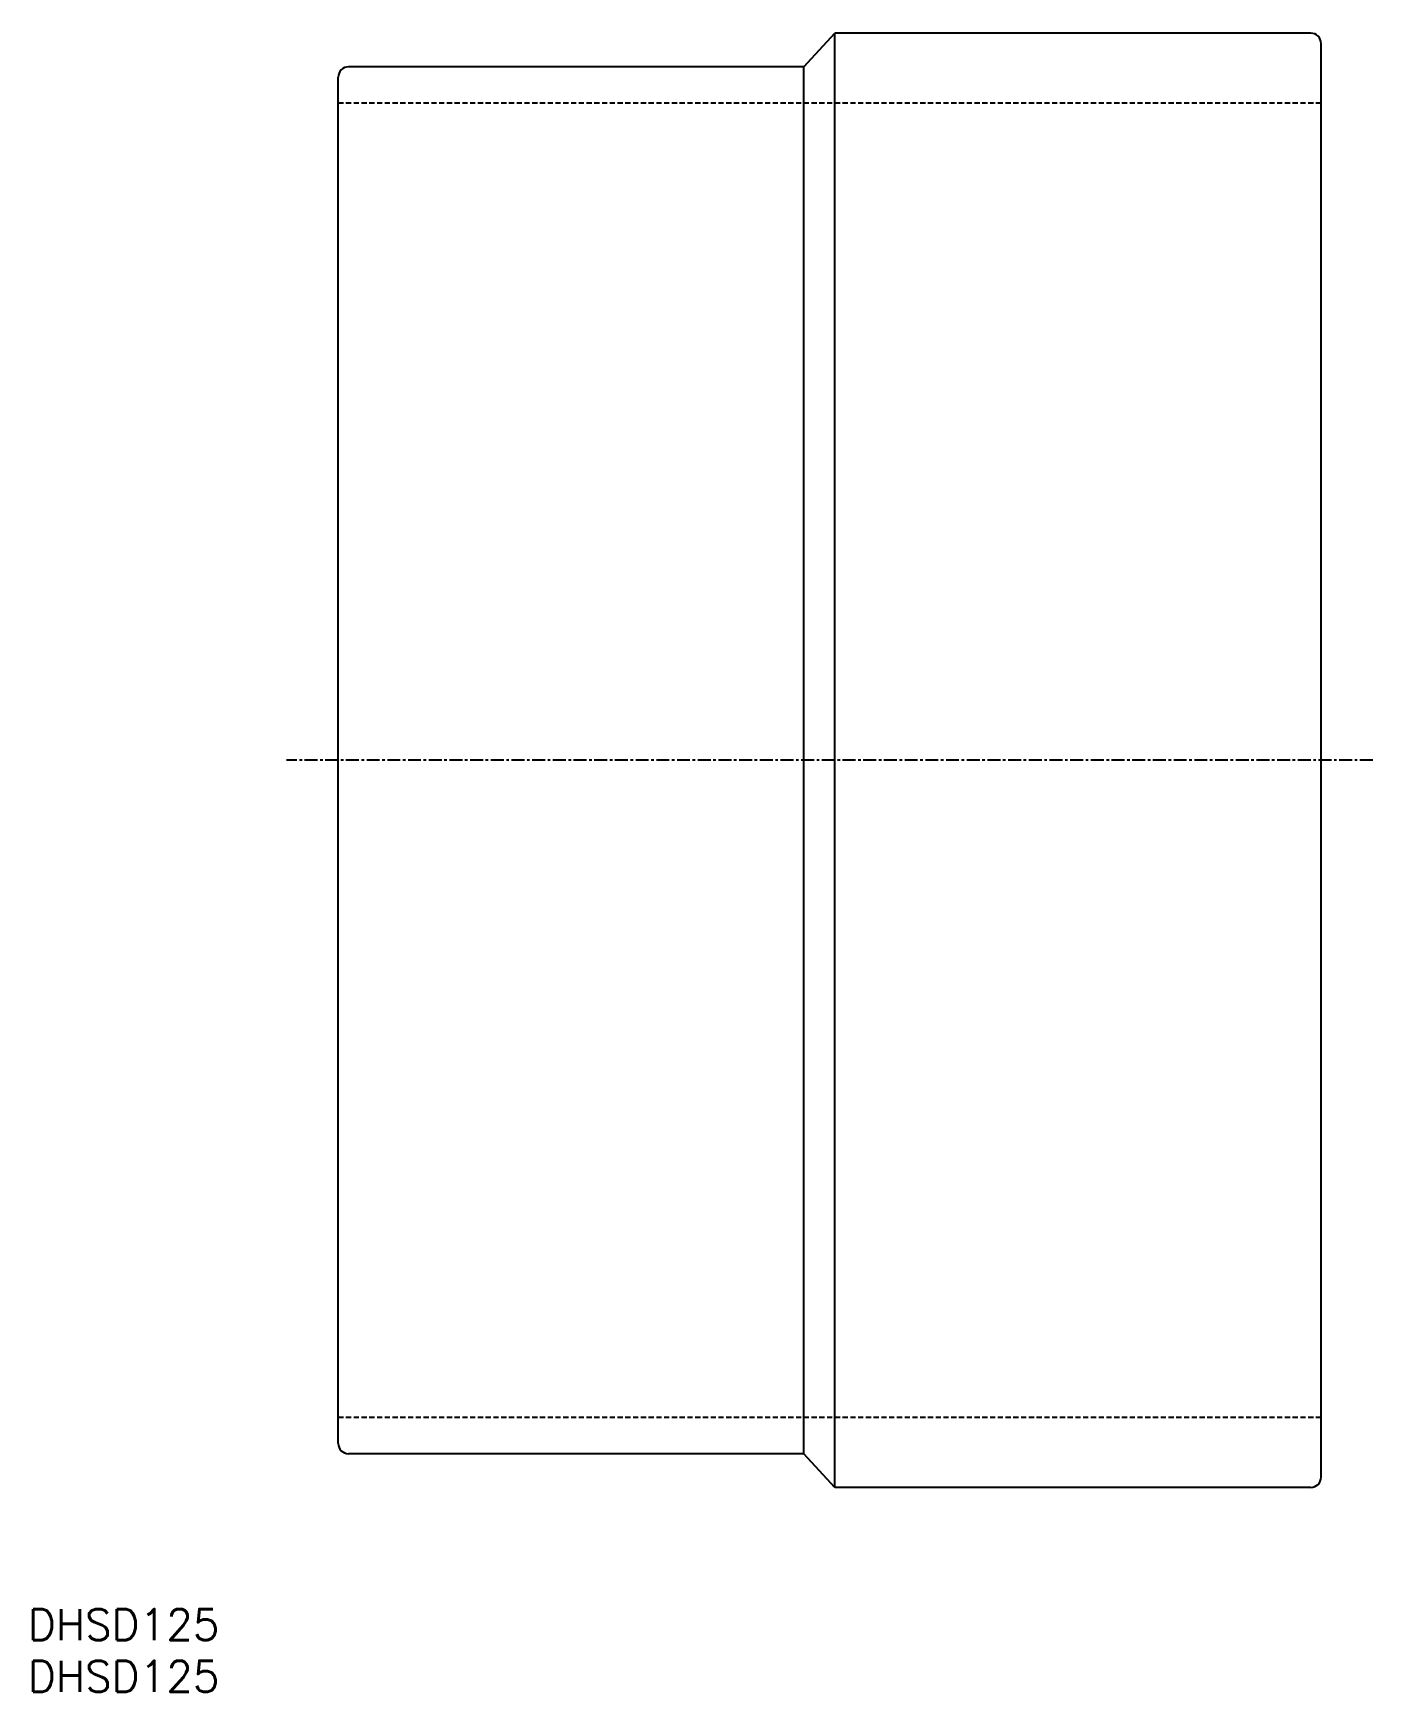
# Model space of a CAD drawing. Extents: x 1 to 130, y 0 to 160.
import ezdxf

# ---------------------------------------------------------------- set-up
doc = ezdxf.new("R2010")
doc.units = 0
doc.linetypes.add('CENTER', pattern=[2, 1.25, -0.25, 0.25, -0.25])
doc.linetypes.add('DASHED', pattern=[0.75, 0.5, -0.25])
doc.layers.get('0').update_dxf_attribs({"linetype": 'CONTINUOUS'})
doc.layers.add('CENTER', color=1, linetype='CENTER')
doc.styles.get("Standard").update_dxf_attribs({"font": 'txt.shx'})

# ---------------------------------------------------------------- blocks, each defined once
blk = doc.blocks.new('*U5')
at = {"color": 7, "linetype": 'CONTINUOUS'}
blk.add_text('DHSD125', height=3, dxfattribs=at).set_placement((0, 0))
blk = doc.blocks.new('*U6')
at = {"color": 7, "linetype": 'CONTINUOUS'}
blk.add_text('DHSD125', height=3, dxfattribs=at).set_placement((0, 5))

msp = doc.modelspace()

# ---------------------------------------------------------------- linework, layer by layer
at = {"color": 7, "linetype": 'CONTINUOUS'}
for p, q in [((75, 157), (78, 160.25)), ((124, 160.25), (78, 160.25)), ((78, 19.75), (78, 160.25)), ((125, 20.75), (125, 159.25)), ((30, 24), (30, 156)), ((75, 157), (31, 157)), ((75, 23), (75, 157)), ((75, 23), (31, 23)), ((78, 19.75), (75, 23)), ((124, 19.75), (78, 19.75))]:
    msp.add_line(p, q, dxfattribs=at)
at = {"color": 3, "linetype": 'DASHED'}
for p, q in [((125, 153.5), (30, 153.5)), ((125, 26.5), (30, 26.5))]:
    msp.add_line(p, q, dxfattribs=at)
at = {"color": 7, "linetype": 'CONTINUOUS'}
for centre, start, end in [((124, 159.25), 0, 90), ((31, 156), 90, 180), ((31, 24), 180, 270), ((124, 20.75), 270, 0)]:
    msp.add_arc(centre, 1, start, end, dxfattribs=at)
at = {"layer": 'CENTER', "color": 1, "linetype": 'CENTER'}
msp.add_line((130, 90), (25, 90), dxfattribs=at)

# ---------------------------------------------------------------- block references
at = {"color": 7, "linetype": 'CONTINUOUS'}
for name in ['*U6', '*U5']:
    msp.add_blockref(name, (0, 0), dxfattribs=at)

doc.saveas('drawing.dxf')
